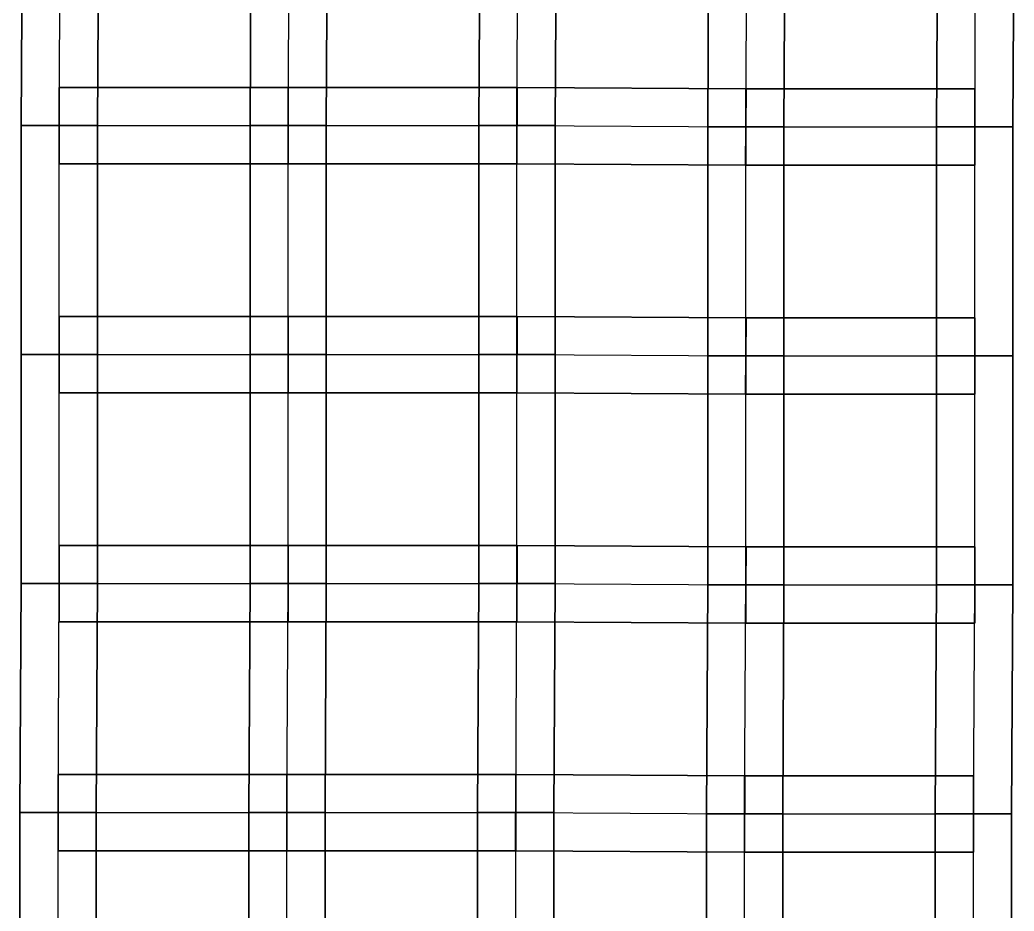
# Model space of a CAD drawing. Extents: x -300 to 609, y -118 to 2027.
# Drawn here: x -296.6 to -218.4, y 1695.5 to 1765.5 of the extents above; entities that cross this region are included whole.
import ezdxf

# ---------------------------------------------------------------- set-up
doc = ezdxf.new("R2010")
doc.units = 0

msp = doc.modelspace()

# ---------------------------------------------------------------- linework, layer by layer
at = {"layer": 'TUNNELS'}
for points in [[(-296.5, 1757.2167, -1.5), (-290.5, 1757.1833, -1.5), (-290.4, 1775.1833, -1.5), (-296.4, 1775.2167, -1.5)], [(-290.5, 1757.1833, 1.5), (-296.5, 1757.2167, 1.5), (-296.4, 1775.2167, 1.5), (-290.4, 1775.1833, 1.5)], [(-296.5, 1757.2167, 1.5), (-296.5, 1757.2167, -1.5), (-296.4, 1775.2167, -1.5), (-296.4, 1775.2167, 1.5)], [(-290.5, 1757.1833, -1.5), (-290.5, 1757.1833, 1.5), (-290.4, 1775.1833, 1.5), (-290.4, 1775.1833, -1.5)], [(-278.5, 1757.2167, -1.5), (-272.5, 1757.1833, -1.5), (-272.4, 1775.1833, -1.5), (-278.4, 1775.2167, -1.5)], [(-272.5, 1757.1833, 1.5), (-278.5, 1757.2167, 1.5), (-278.4, 1775.2167, 1.5), (-272.4, 1775.1833, 1.5)], [(-278.5, 1757.2167, 1.5), (-278.5, 1757.2167, -1.5), (-278.4, 1775.2167, -1.5), (-278.4, 1775.2167, 1.5)], [(-272.5, 1757.1833, -1.5), (-272.5, 1757.1833, 1.5), (-272.4, 1775.1833, 1.5), (-272.4, 1775.1833, -1.5)], [(-260.5, 1757.2167, -1.5), (-254.5, 1757.1833, -1.5), (-254.4, 1775.1833, -1.5), (-260.4, 1775.2167, -1.5)], [(-254.5, 1757.1833, 1.5), (-260.5, 1757.2167, 1.5), (-260.4, 1775.2167, 1.5), (-254.4, 1775.1833, 1.5)], [(-260.5, 1757.2167, 1.5), (-260.5, 1757.2167, -1.5), (-260.4, 1775.2167, -1.5), (-260.4, 1775.2167, 1.5)], [(-254.5, 1757.1833, -1.5), (-254.5, 1757.1833, 1.5), (-254.4, 1775.1833, 1.5), (-254.4, 1775.1833, -1.5)], [(-242.5, 1757.1167, -1.5), (-236.5, 1757.0833, -1.5), (-236.4, 1775.0833, -1.5), (-242.4, 1775.1167, -1.5)], [(-236.5, 1757.0833, 1.5), (-242.5, 1757.1167, 1.5), (-242.4, 1775.1167, 1.5), (-236.4, 1775.0833, 1.5)], [(-242.5, 1757.1167, 1.5), (-242.5, 1757.1167, -1.5), (-242.4, 1775.1167, -1.5), (-242.4, 1775.1167, 1.5)], [(-236.5, 1757.0833, -1.5), (-236.5, 1757.0833, 1.5), (-236.4, 1775.0833, 1.5), (-236.4, 1775.0833, -1.5)], [(-224.5, 1757.1167, -1.5), (-218.5, 1757.0833, -1.5), (-218.4, 1775.0833, -1.5), (-224.4, 1775.1167, -1.5)], [(-218.5, 1757.0833, 1.5), (-224.5, 1757.1167, 1.5), (-224.4, 1775.1167, 1.5), (-218.4, 1775.0833, 1.5)], [(-224.5, 1757.1167, 1.5), (-224.5, 1757.1167, -1.5), (-224.4, 1775.1167, -1.5), (-224.4, 1775.1167, 1.5)], [(-218.5, 1757.0833, -1.5), (-218.5, 1757.0833, 1.5), (-218.4, 1775.0833, 1.5), (-218.4, 1775.0833, -1.5)], [(-293.5, 1760.2, -1.5), (-293.5, 1754.2, -1.5), (-275.5, 1754.2, -1.5), (-275.5, 1760.2, -1.5)], [(-293.5, 1754.2, 1.5), (-293.5, 1760.2, 1.5), (-275.5, 1760.2, 1.5), (-275.5, 1754.2, 1.5)], [(-293.5, 1760.2, 1.5), (-293.5, 1760.2, -1.5), (-275.5, 1760.2, -1.5), (-275.5, 1760.2, 1.5)], [(-293.5, 1760.2, -1.5), (-293.5, 1754.2, -1.5), (-293.5, 1754.2, 1.5), (-293.5, 1760.2, 1.5)], [(-275.5, 1760.2, -1.5), (-275.5, 1760.2, 1.5), (-275.5, 1754.2, 1.5), (-275.5, 1754.2, -1.5)], [(-275.5, 1760.2, -1.5), (-275.5, 1754.2, -1.5), (-257.5, 1754.2, -1.5), (-257.5, 1760.2, -1.5)], [(-275.5, 1754.2, 1.5), (-275.5, 1760.2, 1.5), (-257.5, 1760.2, 1.5), (-257.5, 1754.2, 1.5)], [(-275.5, 1760.2, 1.5), (-275.5, 1760.2, -1.5), (-257.5, 1760.2, -1.5), (-257.5, 1760.2, 1.5)], [(-275.5, 1760.2, -1.5), (-275.5, 1754.2, -1.5), (-275.5, 1754.2, 1.5), (-275.5, 1760.2, 1.5)], [(-257.4833, 1760.2, -1.5), (-257.5167, 1754.2, -1.5), (-239.5167, 1754.1, -1.5), (-239.4833, 1760.1, -1.5)], [(-257.5167, 1754.2, 1.5), (-257.4833, 1760.2, 1.5), (-239.4833, 1760.1, 1.5), (-239.5167, 1754.1, 1.5)], [(-257.4833, 1760.2, -1.5), (-257.5167, 1754.2, -1.5), (-257.5167, 1754.2, 1.5), (-257.4833, 1760.2, 1.5)], [(-257.5, 1760.2, -1.5), (-257.5, 1760.2, 1.5), (-257.5, 1754.2, 1.5), (-257.5, 1754.2, -1.5)], [(-257.4833, 1760.2, 1.5), (-257.4833, 1760.2, -1.5), (-239.4833, 1760.1, -1.5), (-239.4833, 1760.1, 1.5)], [(-239.4833, 1760.1, -1.5), (-239.4833, 1760.1, 1.5), (-239.5167, 1754.1, 1.5), (-239.5167, 1754.1, -1.5)], [(-239.5, 1760.1, -1.5), (-239.5, 1754.1, -1.5), (-221.5, 1754.1, -1.5), (-221.5, 1760.1, -1.5)], [(-239.5, 1754.1, 1.5), (-239.5, 1760.1, 1.5), (-221.5, 1760.1, 1.5), (-221.5, 1754.1, 1.5)], [(-239.5, 1760.1, 1.5), (-239.5, 1760.1, -1.5), (-221.5, 1760.1, -1.5), (-221.5, 1760.1, 1.5)], [(-239.5, 1760.1, -1.5), (-239.5, 1754.1, -1.5), (-239.5, 1754.1, 1.5), (-239.5, 1760.1, 1.5)], [(-221.5, 1760.1, -1.5), (-221.5, 1760.1, 1.5), (-221.5, 1754.1, 1.5), (-221.5, 1754.1, -1.5)], [(-296.5, 1757.2167, -1.5), (-290.5, 1757.1833, -1.5), (-290.5, 1757.1833, 1.5), (-296.5, 1757.2167, 1.5)], [(-296.5, 1739.2, -1.5), (-290.5, 1739.2, -1.5), (-290.5, 1757.2, -1.5), (-296.5, 1757.2, -1.5)], [(-290.5, 1739.2, 1.5), (-296.5, 1739.2, 1.5), (-296.5, 1757.2, 1.5), (-290.5, 1757.2, 1.5)], [(-296.5, 1739.2, 1.5), (-296.5, 1739.2, -1.5), (-296.5, 1757.2, -1.5), (-296.5, 1757.2, 1.5)], [(-296.5, 1757.2, -1.5), (-296.5, 1757.2, 1.5), (-290.5, 1757.2, 1.5), (-290.5, 1757.2, -1.5)], [(-290.5, 1739.2, -1.5), (-290.5, 1739.2, 1.5), (-290.5, 1757.2, 1.5), (-290.5, 1757.2, -1.5)], [(-278.5, 1757.2167, -1.5), (-272.5, 1757.1833, -1.5), (-272.5, 1757.1833, 1.5), (-278.5, 1757.2167, 1.5)], [(-278.5, 1739.2, -1.5), (-272.5, 1739.2, -1.5), (-272.5, 1757.2, -1.5), (-278.5, 1757.2, -1.5)], [(-272.5, 1739.2, 1.5), (-278.5, 1739.2, 1.5), (-278.5, 1757.2, 1.5), (-272.5, 1757.2, 1.5)], [(-278.5, 1739.2, 1.5), (-278.5, 1739.2, -1.5), (-278.5, 1757.2, -1.5), (-278.5, 1757.2, 1.5)], [(-278.5, 1757.2, -1.5), (-278.5, 1757.2, 1.5), (-272.5, 1757.2, 1.5), (-272.5, 1757.2, -1.5)], [(-272.5, 1739.2, -1.5), (-272.5, 1739.2, 1.5), (-272.5, 1757.2, 1.5), (-272.5, 1757.2, -1.5)], [(-260.5, 1757.2167, -1.5), (-254.5, 1757.1833, -1.5), (-254.5, 1757.1833, 1.5), (-260.5, 1757.2167, 1.5)], [(-260.5, 1739.2, -1.5), (-254.5, 1739.2, -1.5), (-254.5, 1757.2, -1.5), (-260.5, 1757.2, -1.5)], [(-254.5, 1739.2, 1.5), (-260.5, 1739.2, 1.5), (-260.5, 1757.2, 1.5), (-254.5, 1757.2, 1.5)], [(-260.5, 1739.2, 1.5), (-260.5, 1739.2, -1.5), (-260.5, 1757.2, -1.5), (-260.5, 1757.2, 1.5)], [(-260.5, 1757.2, -1.5), (-260.5, 1757.2, 1.5), (-254.5, 1757.2, 1.5), (-254.5, 1757.2, -1.5)], [(-254.5, 1739.2, -1.5), (-254.5, 1739.2, 1.5), (-254.5, 1757.2, 1.5), (-254.5, 1757.2, -1.5)], [(-242.5, 1757.1167, -1.5), (-236.5, 1757.0833, -1.5), (-236.5, 1757.0833, 1.5), (-242.5, 1757.1167, 1.5)], [(-242.5, 1739.1, -1.5), (-236.5, 1739.1, -1.5), (-236.5, 1757.1, -1.5), (-242.5, 1757.1, -1.5)], [(-236.5, 1739.1, 1.5), (-242.5, 1739.1, 1.5), (-242.5, 1757.1, 1.5), (-236.5, 1757.1, 1.5)], [(-242.5, 1739.1, 1.5), (-242.5, 1739.1, -1.5), (-242.5, 1757.1, -1.5), (-242.5, 1757.1, 1.5)], [(-242.5, 1757.1, -1.5), (-242.5, 1757.1, 1.5), (-236.5, 1757.1, 1.5), (-236.5, 1757.1, -1.5)], [(-236.5, 1739.1, -1.5), (-236.5, 1739.1, 1.5), (-236.5, 1757.1, 1.5), (-236.5, 1757.1, -1.5)], [(-224.5, 1757.1167, -1.5), (-218.5, 1757.0833, -1.5), (-218.5, 1757.0833, 1.5), (-224.5, 1757.1167, 1.5)], [(-224.5, 1739.1, -1.5), (-218.5, 1739.1, -1.5), (-218.5, 1757.1, -1.5), (-224.5, 1757.1, -1.5)], [(-218.5, 1739.1, 1.5), (-224.5, 1739.1, 1.5), (-224.5, 1757.1, 1.5), (-218.5, 1757.1, 1.5)], [(-224.5, 1739.1, 1.5), (-224.5, 1739.1, -1.5), (-224.5, 1757.1, -1.5), (-224.5, 1757.1, 1.5)], [(-224.5, 1757.1, -1.5), (-224.5, 1757.1, 1.5), (-218.5, 1757.1, 1.5), (-218.5, 1757.1, -1.5)], [(-218.5, 1739.1, -1.5), (-218.5, 1739.1, 1.5), (-218.5, 1757.1, 1.5), (-218.5, 1757.1, -1.5)], [(-293.5, 1754.2, -1.5), (-293.5, 1754.2, 1.5), (-275.5, 1754.2, 1.5), (-275.5, 1754.2, -1.5)], [(-275.5, 1754.2, -1.5), (-275.5, 1754.2, 1.5), (-257.5, 1754.2, 1.5), (-257.5, 1754.2, -1.5)], [(-257.5167, 1754.2, -1.5), (-257.5167, 1754.2, 1.5), (-239.5167, 1754.1, 1.5), (-239.5167, 1754.1, -1.5)], [(-239.5, 1754.1, -1.5), (-239.5, 1754.1, 1.5), (-221.5, 1754.1, 1.5), (-221.5, 1754.1, -1.5)], [(-293.5, 1742.2, -1.5), (-293.5, 1736.2, -1.5), (-275.5, 1736.2, -1.5), (-275.5, 1742.2, -1.5)], [(-293.5, 1736.2, 1.5), (-293.5, 1742.2, 1.5), (-275.5, 1742.2, 1.5), (-275.5, 1736.2, 1.5)], [(-293.5, 1742.2, 1.5), (-293.5, 1742.2, -1.5), (-275.5, 1742.2, -1.5), (-275.5, 1742.2, 1.5)], [(-293.5, 1742.2, -1.5), (-293.5, 1736.2, -1.5), (-293.5, 1736.2, 1.5), (-293.5, 1742.2, 1.5)], [(-275.5, 1742.2, -1.5), (-275.5, 1742.2, 1.5), (-275.5, 1736.2, 1.5), (-275.5, 1736.2, -1.5)], [(-275.5, 1742.2, -1.5), (-275.5, 1736.2, -1.5), (-257.5, 1736.2, -1.5), (-257.5, 1742.2, -1.5)], [(-275.5, 1736.2, 1.5), (-275.5, 1742.2, 1.5), (-257.5, 1742.2, 1.5), (-257.5, 1736.2, 1.5)], [(-275.5, 1742.2, 1.5), (-275.5, 1742.2, -1.5), (-257.5, 1742.2, -1.5), (-257.5, 1742.2, 1.5)], [(-275.5, 1742.2, -1.5), (-275.5, 1736.2, -1.5), (-275.5, 1736.2, 1.5), (-275.5, 1742.2, 1.5)], [(-257.4833, 1742.2, -1.5), (-257.5167, 1736.2, -1.5), (-239.5167, 1736.1, -1.5), (-239.4833, 1742.1, -1.5)], [(-257.5167, 1736.2, 1.5), (-257.4833, 1742.2, 1.5), (-239.4833, 1742.1, 1.5), (-239.5167, 1736.1, 1.5)], [(-257.4833, 1742.2, -1.5), (-257.5167, 1736.2, -1.5), (-257.5167, 1736.2, 1.5), (-257.4833, 1742.2, 1.5)], [(-257.5, 1742.2, -1.5), (-257.5, 1742.2, 1.5), (-257.5, 1736.2, 1.5), (-257.5, 1736.2, -1.5)], [(-257.4833, 1742.2, 1.5), (-257.4833, 1742.2, -1.5), (-239.4833, 1742.1, -1.5), (-239.4833, 1742.1, 1.5)], [(-239.4833, 1742.1, -1.5), (-239.4833, 1742.1, 1.5), (-239.5167, 1736.1, 1.5), (-239.5167, 1736.1, -1.5)], [(-239.5, 1742.1, -1.5), (-239.5, 1736.1, -1.5), (-221.5, 1736.1, -1.5), (-221.5, 1742.1, -1.5)], [(-239.5, 1736.1, 1.5), (-239.5, 1742.1, 1.5), (-221.5, 1742.1, 1.5), (-221.5, 1736.1, 1.5)], [(-239.5, 1742.1, 1.5), (-239.5, 1742.1, -1.5), (-221.5, 1742.1, -1.5), (-221.5, 1742.1, 1.5)], [(-239.5, 1742.1, -1.5), (-239.5, 1736.1, -1.5), (-239.5, 1736.1, 1.5), (-239.5, 1742.1, 1.5)], [(-221.5, 1742.1, -1.5), (-221.5, 1742.1, 1.5), (-221.5, 1736.1, 1.5), (-221.5, 1736.1, -1.5)], [(-296.5, 1721.2, -1.5), (-290.5, 1721.2, -1.5), (-290.5, 1739.2, -1.5), (-296.5, 1739.2, -1.5)], [(-290.5, 1721.2, 1.5), (-296.5, 1721.2, 1.5), (-296.5, 1739.2, 1.5), (-290.5, 1739.2, 1.5)], [(-296.5, 1721.2, 1.5), (-296.5, 1721.2, -1.5), (-296.5, 1739.2, -1.5), (-296.5, 1739.2, 1.5)], [(-296.5, 1739.2, -1.5), (-296.5, 1739.2, 1.5), (-290.5, 1739.2, 1.5), (-290.5, 1739.2, -1.5)], [(-296.5, 1739.2, -1.5), (-290.5, 1739.2, -1.5), (-290.5, 1739.2, 1.5), (-296.5, 1739.2, 1.5)], [(-290.5, 1721.2, -1.5), (-290.5, 1721.2, 1.5), (-290.5, 1739.2, 1.5), (-290.5, 1739.2, -1.5)], [(-278.5, 1721.2, -1.5), (-272.5, 1721.2, -1.5), (-272.5, 1739.2, -1.5), (-278.5, 1739.2, -1.5)], [(-272.5, 1721.2, 1.5), (-278.5, 1721.2, 1.5), (-278.5, 1739.2, 1.5), (-272.5, 1739.2, 1.5)], [(-278.5, 1721.2, 1.5), (-278.5, 1721.2, -1.5), (-278.5, 1739.2, -1.5), (-278.5, 1739.2, 1.5)], [(-278.5, 1739.2, -1.5), (-278.5, 1739.2, 1.5), (-272.5, 1739.2, 1.5), (-272.5, 1739.2, -1.5)], [(-278.5, 1739.2, -1.5), (-272.5, 1739.2, -1.5), (-272.5, 1739.2, 1.5), (-278.5, 1739.2, 1.5)], [(-272.5, 1721.2, -1.5), (-272.5, 1721.2, 1.5), (-272.5, 1739.2, 1.5), (-272.5, 1739.2, -1.5)], [(-260.5, 1721.2, -1.5), (-254.5, 1721.2, -1.5), (-254.5, 1739.2, -1.5), (-260.5, 1739.2, -1.5)], [(-254.5, 1721.2, 1.5), (-260.5, 1721.2, 1.5), (-260.5, 1739.2, 1.5), (-254.5, 1739.2, 1.5)], [(-260.5, 1721.2, 1.5), (-260.5, 1721.2, -1.5), (-260.5, 1739.2, -1.5), (-260.5, 1739.2, 1.5)], [(-260.5, 1739.2, -1.5), (-260.5, 1739.2, 1.5), (-254.5, 1739.2, 1.5), (-254.5, 1739.2, -1.5)], [(-260.5, 1739.2, -1.5), (-254.5, 1739.2, -1.5), (-254.5, 1739.2, 1.5), (-260.5, 1739.2, 1.5)], [(-254.5, 1721.2, -1.5), (-254.5, 1721.2, 1.5), (-254.5, 1739.2, 1.5), (-254.5, 1739.2, -1.5)], [(-242.5, 1721.1, -1.5), (-236.5, 1721.1, -1.5), (-236.5, 1739.1, -1.5), (-242.5, 1739.1, -1.5)], [(-236.5, 1721.1, 1.5), (-242.5, 1721.1, 1.5), (-242.5, 1739.1, 1.5), (-236.5, 1739.1, 1.5)], [(-242.5, 1721.1, 1.5), (-242.5, 1721.1, -1.5), (-242.5, 1739.1, -1.5), (-242.5, 1739.1, 1.5)], [(-242.5, 1739.1, -1.5), (-242.5, 1739.1, 1.5), (-236.5, 1739.1, 1.5), (-236.5, 1739.1, -1.5)], [(-242.5, 1739.1, -1.5), (-236.5, 1739.1, -1.5), (-236.5, 1739.1, 1.5), (-242.5, 1739.1, 1.5)], [(-236.5, 1721.1, -1.5), (-236.5, 1721.1, 1.5), (-236.5, 1739.1, 1.5), (-236.5, 1739.1, -1.5)], [(-224.5, 1721.1, -1.5), (-218.5, 1721.1, -1.5), (-218.5, 1739.1, -1.5), (-224.5, 1739.1, -1.5)], [(-218.5, 1721.1, 1.5), (-224.5, 1721.1, 1.5), (-224.5, 1739.1, 1.5), (-218.5, 1739.1, 1.5)], [(-224.5, 1721.1, 1.5), (-224.5, 1721.1, -1.5), (-224.5, 1739.1, -1.5), (-224.5, 1739.1, 1.5)], [(-224.5, 1739.1, -1.5), (-224.5, 1739.1, 1.5), (-218.5, 1739.1, 1.5), (-218.5, 1739.1, -1.5)], [(-224.5, 1739.1, -1.5), (-218.5, 1739.1, -1.5), (-218.5, 1739.1, 1.5), (-224.5, 1739.1, 1.5)], [(-218.5, 1721.1, -1.5), (-218.5, 1721.1, 1.5), (-218.5, 1739.1, 1.5), (-218.5, 1739.1, -1.5)], [(-293.5, 1736.2, -1.5), (-293.5, 1736.2, 1.5), (-275.5, 1736.2, 1.5), (-275.5, 1736.2, -1.5)], [(-275.5, 1736.2, -1.5), (-275.5, 1736.2, 1.5), (-257.5, 1736.2, 1.5), (-257.5, 1736.2, -1.5)], [(-257.5167, 1736.2, -1.5), (-257.5167, 1736.2, 1.5), (-239.5167, 1736.1, 1.5), (-239.5167, 1736.1, -1.5)], [(-239.5, 1736.1, -1.5), (-239.5, 1736.1, 1.5), (-221.5, 1736.1, 1.5), (-221.5, 1736.1, -1.5)], [(-293.5, 1724.2, -1.5), (-293.5, 1718.2, -1.5), (-275.5, 1718.2, -1.5), (-275.5, 1724.2, -1.5)], [(-293.5, 1718.2, 1.5), (-293.5, 1724.2, 1.5), (-275.5, 1724.2, 1.5), (-275.5, 1718.2, 1.5)], [(-293.5, 1724.2, 1.5), (-293.5, 1724.2, -1.5), (-275.5, 1724.2, -1.5), (-275.5, 1724.2, 1.5)], [(-293.5, 1724.2, -1.5), (-293.5, 1718.2, -1.5), (-293.5, 1718.2, 1.5), (-293.5, 1724.2, 1.5)], [(-275.5, 1724.2, -1.5), (-275.5, 1724.2, 1.5), (-275.5, 1718.2, 1.5), (-275.5, 1718.2, -1.5)], [(-275.5, 1724.2, -1.5), (-275.5, 1718.2, -1.5), (-257.5, 1718.2, -1.5), (-257.5, 1724.2, -1.5)], [(-275.5, 1718.2, 1.5), (-275.5, 1724.2, 1.5), (-257.5, 1724.2, 1.5), (-257.5, 1718.2, 1.5)], [(-275.5, 1724.2, 1.5), (-275.5, 1724.2, -1.5), (-257.5, 1724.2, -1.5), (-257.5, 1724.2, 1.5)], [(-275.5, 1724.2, -1.5), (-275.5, 1718.2, -1.5), (-275.5, 1718.2, 1.5), (-275.5, 1724.2, 1.5)], [(-257.4833, 1724.2, -1.5), (-257.5167, 1718.2, -1.5), (-239.5167, 1718.1, -1.5), (-239.4833, 1724.1, -1.5)], [(-257.5167, 1718.2, 1.5), (-257.4833, 1724.2, 1.5), (-239.4833, 1724.1, 1.5), (-239.5167, 1718.1, 1.5)], [(-257.4833, 1724.2, -1.5), (-257.5167, 1718.2, -1.5), (-257.5167, 1718.2, 1.5), (-257.4833, 1724.2, 1.5)], [(-257.5, 1724.2, -1.5), (-257.5, 1724.2, 1.5), (-257.5, 1718.2, 1.5), (-257.5, 1718.2, -1.5)], [(-257.4833, 1724.2, 1.5), (-257.4833, 1724.2, -1.5), (-239.4833, 1724.1, -1.5), (-239.4833, 1724.1, 1.5)], [(-239.4833, 1724.1, -1.5), (-239.4833, 1724.1, 1.5), (-239.5167, 1718.1, 1.5), (-239.5167, 1718.1, -1.5)], [(-239.5, 1724.1, -1.5), (-239.5, 1718.1, -1.5), (-221.5, 1718.1, -1.5), (-221.5, 1724.1, -1.5)], [(-239.5, 1718.1, 1.5), (-239.5, 1724.1, 1.5), (-221.5, 1724.1, 1.5), (-221.5, 1718.1, 1.5)], [(-239.5, 1724.1, 1.5), (-239.5, 1724.1, -1.5), (-221.5, 1724.1, -1.5), (-221.5, 1724.1, 1.5)], [(-239.5, 1724.1, -1.5), (-239.5, 1718.1, -1.5), (-239.5, 1718.1, 1.5), (-239.5, 1724.1, 1.5)], [(-221.5, 1724.1, -1.5), (-221.5, 1724.1, 1.5), (-221.5, 1718.1, 1.5), (-221.5, 1718.1, -1.5)], [(-296.6, 1703.2167, -1.5), (-290.6, 1703.1833, -1.5), (-290.5, 1721.1833, -1.5), (-296.5, 1721.2167, -1.5)], [(-290.6, 1703.1833, 1.5), (-296.6, 1703.2167, 1.5), (-296.5, 1721.2167, 1.5), (-290.5, 1721.1833, 1.5)], [(-296.6, 1703.2167, 1.5), (-296.6, 1703.2167, -1.5), (-296.5, 1721.2167, -1.5), (-296.5, 1721.2167, 1.5)], [(-296.5, 1721.2167, -1.5), (-296.5, 1721.2167, 1.5), (-290.5, 1721.1833, 1.5), (-290.5, 1721.1833, -1.5)], [(-296.5, 1721.2, -1.5), (-290.5, 1721.2, -1.5), (-290.5, 1721.2, 1.5), (-296.5, 1721.2, 1.5)], [(-290.6, 1703.1833, -1.5), (-290.6, 1703.1833, 1.5), (-290.5, 1721.1833, 1.5), (-290.5, 1721.1833, -1.5)], [(-278.6, 1703.2167, -1.5), (-272.6, 1703.1833, -1.5), (-272.5, 1721.1833, -1.5), (-278.5, 1721.2167, -1.5)], [(-272.6, 1703.1833, 1.5), (-278.6, 1703.2167, 1.5), (-278.5, 1721.2167, 1.5), (-272.5, 1721.1833, 1.5)], [(-278.6, 1703.2167, 1.5), (-278.6, 1703.2167, -1.5), (-278.5, 1721.2167, -1.5), (-278.5, 1721.2167, 1.5)], [(-278.5, 1721.2167, -1.5), (-278.5, 1721.2167, 1.5), (-272.5, 1721.1833, 1.5), (-272.5, 1721.1833, -1.5)], [(-278.5, 1721.2, -1.5), (-272.5, 1721.2, -1.5), (-272.5, 1721.2, 1.5), (-278.5, 1721.2, 1.5)], [(-272.6, 1703.1833, -1.5), (-272.6, 1703.1833, 1.5), (-272.5, 1721.1833, 1.5), (-272.5, 1721.1833, -1.5)], [(-260.6, 1703.2167, -1.5), (-254.6, 1703.1833, -1.5), (-254.5, 1721.1833, -1.5), (-260.5, 1721.2167, -1.5)], [(-254.6, 1703.1833, 1.5), (-260.6, 1703.2167, 1.5), (-260.5, 1721.2167, 1.5), (-254.5, 1721.1833, 1.5)], [(-260.6, 1703.2167, 1.5), (-260.6, 1703.2167, -1.5), (-260.5, 1721.2167, -1.5), (-260.5, 1721.2167, 1.5)], [(-260.5, 1721.2167, -1.5), (-260.5, 1721.2167, 1.5), (-254.5, 1721.1833, 1.5), (-254.5, 1721.1833, -1.5)], [(-260.5, 1721.2, -1.5), (-254.5, 1721.2, -1.5), (-254.5, 1721.2, 1.5), (-260.5, 1721.2, 1.5)], [(-254.6, 1703.1833, -1.5), (-254.6, 1703.1833, 1.5), (-254.5, 1721.1833, 1.5), (-254.5, 1721.1833, -1.5)], [(-242.6, 1703.1167, -1.5), (-236.6, 1703.0833, -1.5), (-236.5, 1721.0833, -1.5), (-242.5, 1721.1167, -1.5)], [(-236.6, 1703.0833, 1.5), (-242.6, 1703.1167, 1.5), (-242.5, 1721.1167, 1.5), (-236.5, 1721.0833, 1.5)], [(-242.6, 1703.1167, 1.5), (-242.6, 1703.1167, -1.5), (-242.5, 1721.1167, -1.5), (-242.5, 1721.1167, 1.5)], [(-242.5, 1721.1167, -1.5), (-242.5, 1721.1167, 1.5), (-236.5, 1721.0833, 1.5), (-236.5, 1721.0833, -1.5)], [(-242.5, 1721.1, -1.5), (-236.5, 1721.1, -1.5), (-236.5, 1721.1, 1.5), (-242.5, 1721.1, 1.5)], [(-236.6, 1703.0833, -1.5), (-236.6, 1703.0833, 1.5), (-236.5, 1721.0833, 1.5), (-236.5, 1721.0833, -1.5)], [(-224.6, 1703.1167, -1.5), (-218.6, 1703.0833, -1.5), (-218.5, 1721.0833, -1.5), (-224.5, 1721.1167, -1.5)], [(-218.6, 1703.0833, 1.5), (-224.6, 1703.1167, 1.5), (-224.5, 1721.1167, 1.5), (-218.5, 1721.0833, 1.5)], [(-224.6, 1703.1167, 1.5), (-224.6, 1703.1167, -1.5), (-224.5, 1721.1167, -1.5), (-224.5, 1721.1167, 1.5)], [(-224.5, 1721.1167, -1.5), (-224.5, 1721.1167, 1.5), (-218.5, 1721.0833, 1.5), (-218.5, 1721.0833, -1.5)], [(-224.5, 1721.1, -1.5), (-218.5, 1721.1, -1.5), (-218.5, 1721.1, 1.5), (-224.5, 1721.1, 1.5)], [(-218.6, 1703.0833, -1.5), (-218.6, 1703.0833, 1.5), (-218.5, 1721.0833, 1.5), (-218.5, 1721.0833, -1.5)], [(-293.5, 1718.2, -1.5), (-293.5, 1718.2, 1.5), (-275.5, 1718.2, 1.5), (-275.5, 1718.2, -1.5)], [(-275.5, 1718.2, -1.5), (-275.5, 1718.2, 1.5), (-257.5, 1718.2, 1.5), (-257.5, 1718.2, -1.5)], [(-257.5167, 1718.2, -1.5), (-257.5167, 1718.2, 1.5), (-239.5167, 1718.1, 1.5), (-239.5167, 1718.1, -1.5)], [(-239.5, 1718.1, -1.5), (-239.5, 1718.1, 1.5), (-221.5, 1718.1, 1.5), (-221.5, 1718.1, -1.5)], [(-293.6, 1706.2, -1.5), (-293.6, 1700.2, -1.5), (-275.6, 1700.2, -1.5), (-275.6, 1706.2, -1.5)], [(-293.6, 1700.2, 1.5), (-293.6, 1706.2, 1.5), (-275.6, 1706.2, 1.5), (-275.6, 1700.2, 1.5)], [(-293.6, 1706.2, 1.5), (-293.6, 1706.2, -1.5), (-275.6, 1706.2, -1.5), (-275.6, 1706.2, 1.5)], [(-293.6, 1706.2, -1.5), (-293.6, 1700.2, -1.5), (-293.6, 1700.2, 1.5), (-293.6, 1706.2, 1.5)], [(-275.6, 1706.2, -1.5), (-275.6, 1706.2, 1.5), (-275.6, 1700.2, 1.5), (-275.6, 1700.2, -1.5)], [(-275.6, 1706.2, -1.5), (-275.6, 1700.2, -1.5), (-257.6, 1700.2, -1.5), (-257.6, 1706.2, -1.5)], [(-275.6, 1700.2, 1.5), (-275.6, 1706.2, 1.5), (-257.6, 1706.2, 1.5), (-257.6, 1700.2, 1.5)], [(-275.6, 1706.2, 1.5), (-275.6, 1706.2, -1.5), (-257.6, 1706.2, -1.5), (-257.6, 1706.2, 1.5)], [(-275.6, 1706.2, -1.5), (-275.6, 1700.2, -1.5), (-275.6, 1700.2, 1.5), (-275.6, 1706.2, 1.5)], [(-257.5833, 1706.2, -1.5), (-257.6167, 1700.2, -1.5), (-239.6167, 1700.1, -1.5), (-239.5833, 1706.1, -1.5)], [(-257.6167, 1700.2, 1.5), (-257.5833, 1706.2, 1.5), (-239.5833, 1706.1, 1.5), (-239.6167, 1700.1, 1.5)], [(-257.5833, 1706.2, -1.5), (-257.6167, 1700.2, -1.5), (-257.6167, 1700.2, 1.5), (-257.5833, 1706.2, 1.5)], [(-257.6, 1706.2, -1.5), (-257.6, 1706.2, 1.5), (-257.6, 1700.2, 1.5), (-257.6, 1700.2, -1.5)], [(-257.5833, 1706.2, 1.5), (-257.5833, 1706.2, -1.5), (-239.5833, 1706.1, -1.5), (-239.5833, 1706.1, 1.5)], [(-239.5833, 1706.1, -1.5), (-239.5833, 1706.1, 1.5), (-239.6167, 1700.1, 1.5), (-239.6167, 1700.1, -1.5)], [(-239.6, 1706.1, -1.5), (-239.6, 1700.1, -1.5), (-221.6, 1700.1, -1.5), (-221.6, 1706.1, -1.5)], [(-239.6, 1700.1, 1.5), (-239.6, 1706.1, 1.5), (-221.6, 1706.1, 1.5), (-221.6, 1700.1, 1.5)], [(-239.6, 1706.1, 1.5), (-239.6, 1706.1, -1.5), (-221.6, 1706.1, -1.5), (-221.6, 1706.1, 1.5)], [(-239.6, 1706.1, -1.5), (-239.6, 1700.1, -1.5), (-239.6, 1700.1, 1.5), (-239.6, 1706.1, 1.5)], [(-221.6, 1706.1, -1.5), (-221.6, 1706.1, 1.5), (-221.6, 1700.1, 1.5), (-221.6, 1700.1, -1.5)], [(-296.6, 1703.2167, -1.5), (-290.6, 1703.1833, -1.5), (-290.6, 1703.1833, 1.5), (-296.6, 1703.2167, 1.5)], [(-296.6, 1685.2, -1.5), (-290.6, 1685.2, -1.5), (-290.6, 1703.2, -1.5), (-296.6, 1703.2, -1.5)], [(-290.6, 1685.2, 1.5), (-296.6, 1685.2, 1.5), (-296.6, 1703.2, 1.5), (-290.6, 1703.2, 1.5)], [(-296.6, 1685.2, 1.5), (-296.6, 1685.2, -1.5), (-296.6, 1703.2, -1.5), (-296.6, 1703.2, 1.5)], [(-296.6, 1703.2, -1.5), (-296.6, 1703.2, 1.5), (-290.6, 1703.2, 1.5), (-290.6, 1703.2, -1.5)], [(-290.6, 1685.2, -1.5), (-290.6, 1685.2, 1.5), (-290.6, 1703.2, 1.5), (-290.6, 1703.2, -1.5)], [(-278.6, 1703.2167, -1.5), (-272.6, 1703.1833, -1.5), (-272.6, 1703.1833, 1.5), (-278.6, 1703.2167, 1.5)], [(-278.6, 1685.2, -1.5), (-272.6, 1685.2, -1.5), (-272.6, 1703.2, -1.5), (-278.6, 1703.2, -1.5)], [(-272.6, 1685.2, 1.5), (-278.6, 1685.2, 1.5), (-278.6, 1703.2, 1.5), (-272.6, 1703.2, 1.5)], [(-278.6, 1685.2, 1.5), (-278.6, 1685.2, -1.5), (-278.6, 1703.2, -1.5), (-278.6, 1703.2, 1.5)], [(-278.6, 1703.2, -1.5), (-278.6, 1703.2, 1.5), (-272.6, 1703.2, 1.5), (-272.6, 1703.2, -1.5)], [(-272.6, 1685.2, -1.5), (-272.6, 1685.2, 1.5), (-272.6, 1703.2, 1.5), (-272.6, 1703.2, -1.5)], [(-260.6, 1703.2167, -1.5), (-254.6, 1703.1833, -1.5), (-254.6, 1703.1833, 1.5), (-260.6, 1703.2167, 1.5)], [(-260.6, 1685.2, -1.5), (-254.6, 1685.2, -1.5), (-254.6, 1703.2, -1.5), (-260.6, 1703.2, -1.5)], [(-254.6, 1685.2, 1.5), (-260.6, 1685.2, 1.5), (-260.6, 1703.2, 1.5), (-254.6, 1703.2, 1.5)], [(-260.6, 1685.2, 1.5), (-260.6, 1685.2, -1.5), (-260.6, 1703.2, -1.5), (-260.6, 1703.2, 1.5)], [(-260.6, 1703.2, -1.5), (-260.6, 1703.2, 1.5), (-254.6, 1703.2, 1.5), (-254.6, 1703.2, -1.5)], [(-254.6, 1685.2, -1.5), (-254.6, 1685.2, 1.5), (-254.6, 1703.2, 1.5), (-254.6, 1703.2, -1.5)], [(-242.6, 1703.1167, -1.5), (-236.6, 1703.0833, -1.5), (-236.6, 1703.0833, 1.5), (-242.6, 1703.1167, 1.5)], [(-242.6, 1685.1, -1.5), (-236.6, 1685.1, -1.5), (-236.6, 1703.1, -1.5), (-242.6, 1703.1, -1.5)], [(-236.6, 1685.1, 1.5), (-242.6, 1685.1, 1.5), (-242.6, 1703.1, 1.5), (-236.6, 1703.1, 1.5)], [(-242.6, 1685.1, 1.5), (-242.6, 1685.1, -1.5), (-242.6, 1703.1, -1.5), (-242.6, 1703.1, 1.5)], [(-242.6, 1703.1, -1.5), (-242.6, 1703.1, 1.5), (-236.6, 1703.1, 1.5), (-236.6, 1703.1, -1.5)], [(-236.6, 1685.1, -1.5), (-236.6, 1685.1, 1.5), (-236.6, 1703.1, 1.5), (-236.6, 1703.1, -1.5)], [(-224.6, 1703.1167, -1.5), (-218.6, 1703.0833, -1.5), (-218.6, 1703.0833, 1.5), (-224.6, 1703.1167, 1.5)], [(-224.6, 1685.1, -1.5), (-218.6, 1685.1, -1.5), (-218.6, 1703.1, -1.5), (-224.6, 1703.1, -1.5)], [(-218.6, 1685.1, 1.5), (-224.6, 1685.1, 1.5), (-224.6, 1703.1, 1.5), (-218.6, 1703.1, 1.5)], [(-224.6, 1685.1, 1.5), (-224.6, 1685.1, -1.5), (-224.6, 1703.1, -1.5), (-224.6, 1703.1, 1.5)], [(-224.6, 1703.1, -1.5), (-224.6, 1703.1, 1.5), (-218.6, 1703.1, 1.5), (-218.6, 1703.1, -1.5)], [(-218.6, 1685.1, -1.5), (-218.6, 1685.1, 1.5), (-218.6, 1703.1, 1.5), (-218.6, 1703.1, -1.5)], [(-293.6, 1700.2, -1.5), (-293.6, 1700.2, 1.5), (-275.6, 1700.2, 1.5), (-275.6, 1700.2, -1.5)], [(-275.6, 1700.2, -1.5), (-275.6, 1700.2, 1.5), (-257.6, 1700.2, 1.5), (-257.6, 1700.2, -1.5)], [(-257.6167, 1700.2, -1.5), (-257.6167, 1700.2, 1.5), (-239.6167, 1700.1, 1.5), (-239.6167, 1700.1, -1.5)], [(-239.6, 1700.1, -1.5), (-239.6, 1700.1, 1.5), (-221.6, 1700.1, 1.5), (-221.6, 1700.1, -1.5)]]:
    msp.add_3dface(points, dxfattribs=at)
at = {"layer": 'TUNNELS_CL'}
for points in [[(-293.5, 1757.2, 0), (-293.4, 1775.2, 0)], [(-275.5, 1757.2, 0), (-275.4, 1775.2, 0)], [(-257.5, 1757.2, 0), (-257.4, 1775.2, 0)], [(-239.5, 1757.1, 0), (-239.4, 1775.1, 0)], [(-221.5, 1757.1, 0), (-221.4, 1775.1, 0)], [(-293.5, 1739.2, 0), (-293.5, 1757.2, 0)], [(-293.5, 1757.2, 0), (-275.5, 1757.2, 0)], [(-275.5, 1739.2, 0), (-275.5, 1757.2, 0)], [(-275.5, 1757.2, 0), (-257.5, 1757.2, 0)], [(-257.5, 1739.2, 0), (-257.5, 1757.2, 0)], [(-257.5, 1757.2, 0), (-239.5, 1757.1, 0)], [(-239.5, 1739.1, 0), (-239.5, 1757.1, 0)], [(-239.5, 1757.1, 0), (-221.5, 1757.1, 0)], [(-221.5, 1739.1, 0), (-221.5, 1757.1, 0)], [(-293.5, 1721.2, 0), (-293.5, 1739.2, 0)], [(-293.5, 1739.2, 0), (-275.5, 1739.2, 0)], [(-275.5, 1721.2, 0), (-275.5, 1739.2, 0)], [(-275.5, 1739.2, 0), (-257.5, 1739.2, 0)], [(-257.5, 1721.2, 0), (-257.5, 1739.2, 0)], [(-257.5, 1739.2, 0), (-239.5, 1739.1, 0)], [(-239.5, 1721.1, 0), (-239.5, 1739.1, 0)], [(-239.5, 1739.1, 0), (-221.5, 1739.1, 0)], [(-221.5, 1721.1, 0), (-221.5, 1739.1, 0)], [(-293.6, 1703.2, 0), (-293.5, 1721.2, 0)], [(-293.5, 1721.2, 0), (-275.5, 1721.2, 0)], [(-275.6, 1703.2, 0), (-275.5, 1721.2, 0)], [(-275.5, 1721.2, 0), (-257.5, 1721.2, 0)], [(-257.6, 1703.2, 0), (-257.5, 1721.2, 0)], [(-257.5, 1721.2, 0), (-239.5, 1721.1, 0)], [(-239.6, 1703.1, 0), (-239.5, 1721.1, 0)], [(-239.5, 1721.1, 0), (-221.5, 1721.1, 0)], [(-221.6, 1703.1, 0), (-221.5, 1721.1, 0)], [(-293.6, 1685.2, 0), (-293.6, 1703.2, 0)], [(-293.6, 1703.2, 0), (-275.6, 1703.2, 0)], [(-275.6, 1685.2, 0), (-275.6, 1703.2, 0)], [(-275.6, 1703.2, 0), (-257.6, 1703.2, 0)], [(-257.6, 1685.2, 0), (-257.6, 1703.2, 0)], [(-257.6, 1703.2, 0), (-239.6, 1703.1, 0)], [(-239.6, 1685.1, 0), (-239.6, 1703.1, 0)], [(-239.6, 1703.1, 0), (-221.6, 1703.1, 0)], [(-221.6, 1685.1, 0), (-221.6, 1703.1, 0)]]:
    msp.add_polyline3d(points, dxfattribs=at)

doc.saveas('drawing.dxf')
